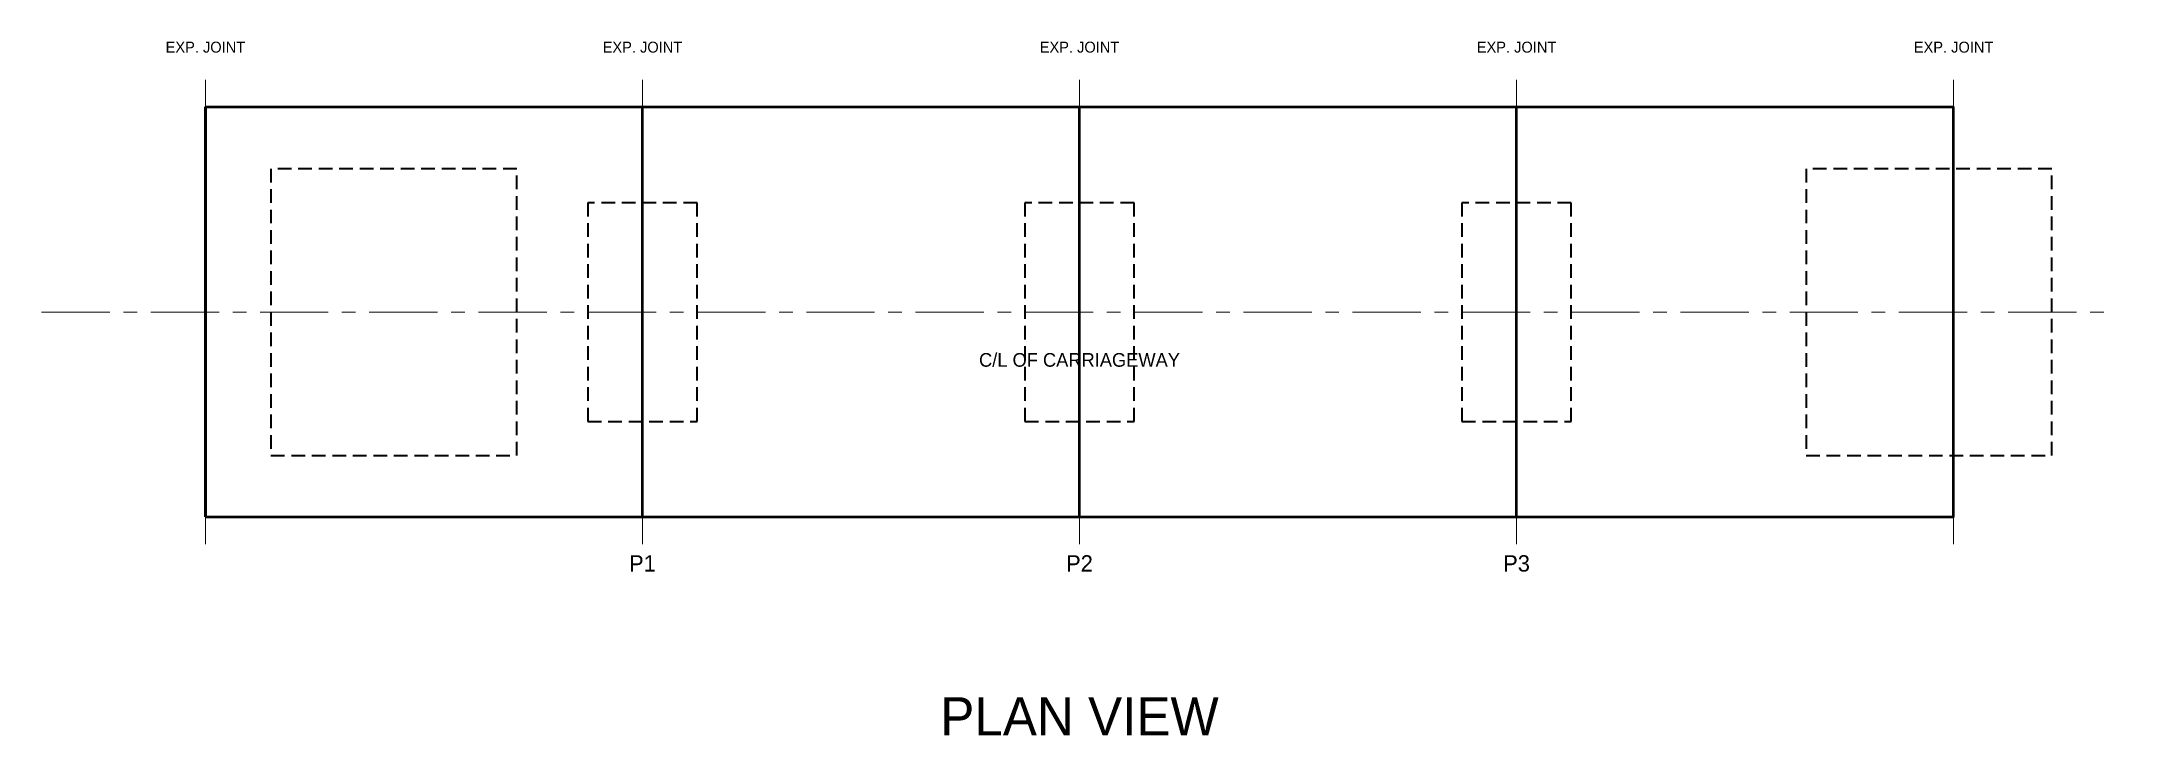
# Model space of a CAD drawing. Header units: metres. Extents: x -26 to 48, y -14 to 651.
# Drawn here: x -3 to 35, y -14 to -1.3 of the extents above.
import ezdxf
from ezdxf.enums import TextEntityAlignment as Align

# ---------------------------------------------------------------- set-up
doc = ezdxf.new("R2010")
doc.units = ezdxf.units.M
doc.linetypes.add('CENTER', pattern=[2, 1.25, -0.25, 0.25, -0.25])
doc.linetypes.add('HIDDEN', pattern=[0.375, 0.25, -0.125])
for name, color, linetype, lineweight in [('A-DIM', 1, 'CONTINUOUS', 18), ('A-GRID', 8, 'CENTER', 15), ('A-TEXT', 7, 'CONTINUOUS', 18), ('S-ABUT', 5, 'CONTINUOUS', 50), ('S-DECK', 4, 'CONTINUOUS', 50), ('S-FNDTN', 2, 'HIDDEN', 35), ('S-PIER', 3, 'CONTINUOUS', 50)]:
    doc.layers.add(name, color=color, linetype=linetype, lineweight=lineweight)

msp = doc.modelspace()

# ---------------------------------------------------------------- linework, layer by layer
at = {"layer": 'A-DIM', "linetype": 'CONTINUOUS'}
for p, q in [((0, -10.5), (0, -2)), ((8, -10.5), (8, -2)), ((16, -10.5), (16, -2)), ((24, -10.5), (24, -2)), ((32, -10.5), (32, -2))]:
    msp.add_line(p, q, dxfattribs=at)
at = {"layer": 'A-GRID', "linetype": 'CENTER'}
msp.add_line((-3, -6.25), (35, -6.25), dxfattribs=at)
at = {"layer": 'S-ABUT', "linetype": 'CONTINUOUS'}
for p, q in [((0, -10), (0, -2.5)), ((32, -10), (32, -2.5))]:
    msp.add_line(p, q, dxfattribs=at)
at = {"layer": 'S-DECK', "linetype": 'CONTINUOUS'}
msp.add_lwpolyline([(0, -10), (32, -10), (32, -2.5), (0, -2.5)], close=True, dxfattribs=at)
at = {"layer": 'S-FNDTN', "linetype": 'HIDDEN'}
for points in [[(1.2, -8.875), (5.7, -8.875), (5.7, -3.625), (1.2, -3.625)], [(29.3, -8.875), (33.8, -8.875), (33.8, -3.625), (29.3, -3.625)], [(7, -8.25), (9, -8.25), (9, -4.25), (7, -4.25)], [(15, -8.25), (17, -8.25), (17, -4.25), (15, -4.25)], [(23, -8.25), (25, -8.25), (25, -4.25), (23, -4.25)]]:
    msp.add_lwpolyline(points, close=True, dxfattribs=at)
at = {"layer": 'S-PIER', "linetype": 'CONTINUOUS'}
for p, q in [((8, -10), (8, -2.5)), ((16, -10), (16, -2.5)), ((24, -10), (24, -2.5))]:
    msp.add_line(p, q, dxfattribs=at)

# ---------------------------------------------------------------- texts
at = {"layer": 'A-DIM'}
for p in [(0, -1.5), (8, -1.5), (16, -1.5), (24, -1.5), (32, -1.5)]:
    msp.add_text('EXP. JOINT', height=0.2, dxfattribs=at).set_placement(p, align=Align.CENTER)
at = {"layer": 'A-GRID'}
msp.add_text('C/L OF CARRIAGEWAY', height=0.25, dxfattribs=at).set_placement((16, -7.25), align=Align.CENTER)
at = {"layer": 'A-TEXT'}
for s, height, p in [('P1', 0.3, (8, -11)), ('P2', 0.3, (16, -11)), ('P3', 0.3, (24, -11)), ('PLAN VIEW', 0.7, (16, -14))]:
    msp.add_text(s, height=height, dxfattribs=at).set_placement(p, align=Align.CENTER)

doc.saveas('drawing.dxf')
